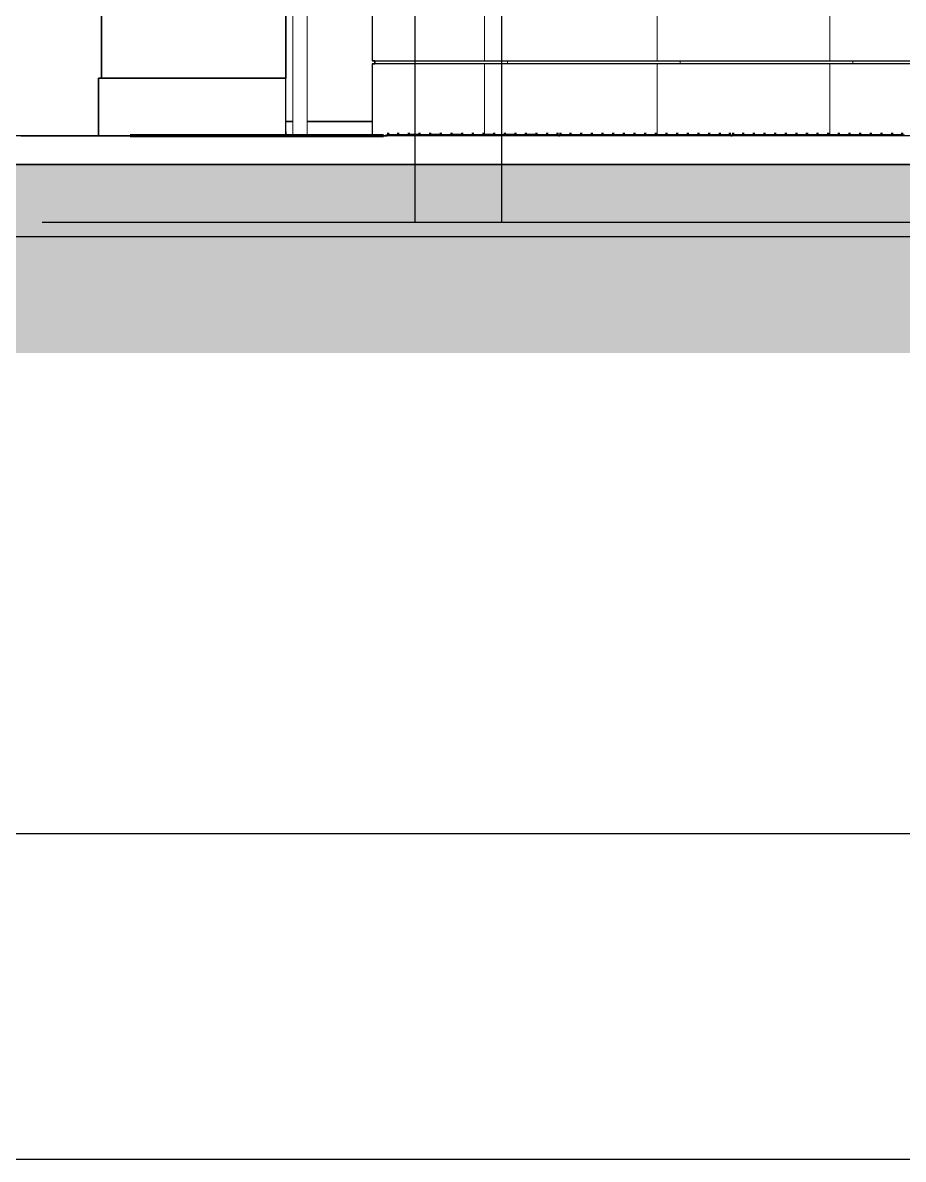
# Model space of a CAD drawing. Header units: millimetres. Extents: x -4391136 to -1798569, y -886572 to -291056.
# Drawn here: x -2256814 to -2253754, y -398298 to -394347 of the extents above; entities that cross this region are included whole.
import ezdxf

# ---------------------------------------------------------------- set-up
doc = ezdxf.new("R2010")
doc.units = ezdxf.units.MM
doc.set_wipeout_variables(frame=1)
for name, color, linetype in [('000 - CONCRETE_COL_CUT_COLOR_1', 7, 'Continuous'), ('000 - CONCRETE_COL_CUT_COLOR_5', 7, 'Continuous'), ('000 - CONCRETE_COL_HATCH_', 7, 'Continuous'), ('000 - CONCRETE_COL_WIPEOUT_', 7, 'Continuous'), ('000 - CONCRETE_WALL_MAIN_COLOR_1', 7, 'Continuous'), ('000 - D I M', 7, 'Continuous'), ('_PP-Dim', 7, 'Continuous'), ('Xref-E1-E4$0$E2_Ent2-CRD$0$A-200-M_WALL_EXT', 7, 'Continuous')]:
    doc.layers.add(name, color=color, linetype=linetype)
doc.styles.add('FAMELINE_FOR_CKST', font='arial.ttf')
doc.dimstyles.new('FAMELINE-CKST_E-E', dxfattribs={"dimtxt": 0.3, "dimasz": 0.15, "dimexe": 0.1, "dimexo": 0.1, "dimgap": 0.05, "dimtad": 1, "dimzin": 0, "dimdsep": 46, "dimtxsty": 'FAMELINE_FOR_CKST', "dimblk": 'OBLIQUE', "dimblk1": 'OBLIQUE', "dimblk2": 'OBLIQUE', "dimsah": 1, "dimcen": 0.1, "dimdle": 0.1, "dimclrd": 7, "dimclre": 7, "dimclrt": 7, "dimadec": 0, "dimazin": 0, "dimtfac": 1, "dimtix": 1, "dimtmove": 2, "dimatfit": 3, "dimfxl": 1, "dimtolj": 1, "dimtzin": 0, "dimlwd": -1, "dimlwe": -1, "dimarcsym": 0})

# ---------------------------------------------------------------- blocks, each defined once
blk = doc.blocks.new('W-1-PP17-ENT2_REV00_20260527-020919_ELEVATION_2_ST')
at = {"color": 7}
blk.add_line((-23621.7, 100790), (2176.5, 100790), dxfattribs=at)
at = {"layer": 'Xref-E1-E4$0$E2_Ent2-CRD$0$A-200-M_WALL_EXT', "color": 7, "lineweight": -3}
for p, q in [((-22325, 100790), (-22325, 102290)), ((-22025, 102290), (-22025, 100790))]:
    blk.add_line(p, q, dxfattribs=at)
blk = doc.blocks.new('A$Cbc3bdfda')
at = {"layer": '_PP-Dim', "color": 7}
blk.add_lwpolyline([(0, -400), (775, -400), (775, 0), (0, 0)], close=True, dxfattribs=at)
blk = doc.blocks.new('_Oblique')
at = {"color": 7, "linetype": 'ByBlock', "lineweight": -2}
blk.add_line((-0.5, -0.5), (0.5, 0.5), dxfattribs=at)
blk = doc.blocks.new('*D2477')
at = {"layer": '000 - D I M', "color": 7, "transparency": 16777216}
for p, q in [((-26525, 100020), (-26525, 98613.7)), ((0, 100020), (0, 98613.7)), ((50, 98663.7), (-26575, 98663.7))]:
    blk.add_line(p, q, dxfattribs=at)
at = {"layer": 'Defpoints', "color": 7, "transparency": 16777216}
for p in [(-26525, 100070), (0, 100070), (-26525, 98663.7)]:
    blk.add_point(p, dxfattribs=at)
at = {"layer": '000 - D I M', "color": 7, "transparency": 16777216, "xscale": 75, "yscale": 75, "zscale": 75, "rotation": 180}
blk.add_blockref('_Oblique', (-26525, 98663.7), dxfattribs=at)
at = {"layer": '000 - D I M', "color": 7, "transparency": 16777216, "xscale": 75, "yscale": 75, "zscale": 75}
blk.add_blockref('_Oblique', (0, 98663.7), dxfattribs=at)
at = {"layer": '000 - D I M', "color": 7, "transparency": 16777216, "insert": (-13262.5, 98765.3), "char_height": 150, "attachment_point": 5, "style": 'FAMELINE_FOR_CKST'}
blk.add_mtext('\\A1;26525', dxfattribs=at)
blk = doc.blocks.new('DPA_GM-Manhole Cover Type 2 - 900x900-15927053-ENTRANCE 2 - ENLARGE ELEVATION 2')
at = {"layer": '000 - CONCRETE_WALL_MAIN_COLOR_1', "color": 7}
for p, q in [((-519398.9, 101090), (-520013.5, 101090)), ((-520013.5, 101090), (-520011.5, 101090)), ((-520011.5, 101090), (-519398.9, 101090)), ((-520001.8, 101090), (-519987.6, 101090)), ((-520001.8, 101090), (-519987.6, 101090)), ((-519999.9, 101090), (-519985.8, 101090)), ((-519999.9, 101090), (-519985.7, 101090)), ((-519987.6, 101090), (-519973.5, 101090)), ((-519973.5, 101090), (-519987.6, 101090)), ((-519971.6, 101090), (-519985.8, 101090)), ((-519985.7, 101090), (-519971.6, 101090)), ((-519609.4, 101090), (-519623.5, 101090)), ((-519623.5, 101090), (-519609.3, 101090)), ((-519607.4, 101090), (-519621.6, 101090)), ((-519621.6, 101090), (-519607.5, 101090)), ((-519595.2, 101090), (-519609.4, 101090)), ((-519595.2, 101090), (-519609.3, 101090)), ((-519593.3, 101090), (-519607.5, 101090)), ((-519593.3, 101090), (-519607.4, 101090)), ((-519551.8, 101090), (-519537.6, 101090)), ((-519551.8, 101090), (-519537.6, 101090)), ((-519549.9, 101090), (-519535.8, 101090)), ((-519549.9, 101090), (-519535.7, 101090)), ((-519537.6, 101090), (-519523.5, 101090)), ((-519523.5, 101090), (-519537.6, 101090)), ((-519521.6, 101090), (-519535.8, 101090)), ((-519535.7, 101090), (-519521.6, 101090)), ((-519133.5, 101090), (-519348.9, 101090)), ((-519348.9, 101090), (-519131.5, 101090)), ((-519159.4, 101090), (-519173.5, 101090)), ((-519173.5, 101090), (-519159.3, 101090)), ((-519157.4, 101090), (-519171.6, 101090)), ((-519171.6, 101090), (-519157.5, 101090)), ((-519145.2, 101090), (-519159.4, 101090)), ((-519145.2, 101090), (-519159.3, 101090)), ((-519143.3, 101090), (-519157.5, 101090)), ((-519143.3, 101090), (-519157.4, 101090)), ((-519131.5, 101090), (-519133.5, 101090))]:
    blk.add_line(p, q, dxfattribs=at)
blk = doc.blocks.new('DPA_GM-Manhole Cover Type 2 - 800x800-20792446-ENTRANCE 2 - ENLARGE ELEVATION 2')
at = {"layer": '000 - CONCRETE_WALL_MAIN_COLOR_1', "color": 7}
for p, q in [((-520113.9, 101090), (-519333.9, 101090)), ((-519333.9, 101090), (-520113.9, 101090))]:
    blk.add_line(p, q, dxfattribs=at)
blk = doc.blocks.new('DPA_GM-Manhole Cover Type 2 - 800x800-V113-ENTRANCE 2 - ENLARGE ELEVATION 2')
at = {"layer": '000 - CONCRETE_WALL_MAIN_COLOR_1', "color": 7}
for p, q in [((-518476.4, 101090), (-518472.2, 101090)), ((-518472.2, 101090), (-518476.4, 101090)), ((-517877.2, 101090), (-517872.9, 101090)), ((-517872.9, 101090), (-517877.2, 101090))]:
    blk.add_line(p, q, dxfattribs=at)
blk = doc.blocks.new('DPA_GM_Tactile Tile Line Base - Decision Tactile-32548672-ENTRANCE 2 - ENLARGE ELEVATION 2')
at = {"layer": '000 - CONCRETE_WALL_MAIN_COLOR_1', "color": 7}
for p, q in [((-519423.9, 101104), (-519423.9, 101090)), ((-519423.9, 101090), (-519423.9, 101104)), ((-519423.9, 101104), (-519423.9, 101090)), ((-519423.9, 101090), (-519423.9, 101104)), ((-519423.9, 101104), (-519423.9, 101090)), ((-519423.9, 101090), (-519423.9, 101104)), ((-519423.9, 101104), (-519423.9, 101090)), ((-519423.9, 101090), (-519423.9, 101104)), ((-519423.9, 101104), (-519423.9, 101090)), ((-519423.9, 101090), (-519423.9, 101104)), ((-519423.9, 101104), (-519423.9, 101090)), ((-519423.9, 101090), (-519423.9, 101104)), ((-519423.9, 101104), (-519423.9, 101090)), ((-519423.9, 101090), (-519423.9, 101104)), ((-519423.9, 101104), (-519423.9, 101090)), ((-519423.9, 101090), (-519423.9, 101104)), ((-519423.9, 101104), (-519423.9, 101090)), ((-519423.9, 101090), (-519423.9, 101104)), ((-519423.9, 101104), (-519423.9, 101090)), ((-519423.9, 101090), (-519423.9, 101104)), ((-519423.9, 101104), (-519423.9, 101090)), ((-519423.9, 101090), (-519423.9, 101104)), ((-519423.9, 101104), (-519423.9, 101090)), ((-519423.9, 101090), (-519423.9, 101104)), ((-519423.9, 101090), (-519723.9, 101090)), ((-519723.9, 101090), (-519423.9, 101090)), ((-519423.9, 101090), (-519723.9, 101090)), ((-519723.9, 101090), (-519423.9, 101090)), ((-519423.9, 101090), (-519723.9, 101090)), ((-519723.9, 101090), (-519423.9, 101090)), ((-519423.9, 101090), (-519723.9, 101090)), ((-519723.9, 101090), (-519423.9, 101090)), ((-519423.9, 101090), (-519723.9, 101090)), ((-519723.9, 101090), (-519423.9, 101090)), ((-519423.9, 101090), (-519723.9, 101090)), ((-519723.9, 101090), (-519423.9, 101090)), ((-519423.9, 101090), (-519723.9, 101090)), ((-519723.9, 101090), (-519423.9, 101090)), ((-519423.9, 101090), (-519723.9, 101090)), ((-519723.9, 101090), (-519423.9, 101090)), ((-519423.9, 101090), (-519723.9, 101090)), ((-519723.9, 101090), (-519423.9, 101090)), ((-519423.9, 101090), (-519723.9, 101090)), ((-519723.9, 101090), (-519423.9, 101090)), ((-519423.9, 101090), (-519723.9, 101090)), ((-519723.9, 101090), (-519423.9, 101090)), ((-519423.9, 101090), (-519723.9, 101090)), ((-519723.9, 101090), (-519423.9, 101090))]:
    blk.add_line(p, q, dxfattribs=at)
blk = doc.blocks.new('PB-DRAIN-CHANNEL_TYPE B_GRATING - 175W X 100D-33414435-ENTRANCE 2 - ENLARGE ELEVATION 2')
at = {"layer": '000 - CONCRETE_WALL_MAIN_COLOR_1', "color": 7}
for p, q in [((-519293.9, 101090), (-519298.9, 101090)), ((-519128.9, 101090), (-519123.9, 101090))]:
    blk.add_line(p, q, dxfattribs=at)
at = {"layer": '000 - CONCRETE_WALL_MAIN_COLOR_1', "color": 7, "lineweight": 9}
for p, q in [((-519128.9, 101090), (-519293.9, 101090)), ((-519293.9, 101090), (-519128.9, 101090))]:
    blk.add_line(p, q, dxfattribs=at)
blk = doc.blocks.new('DPA_FHC_Double - 650x1400x350 mm_-26310406-ENTRANCE 2 - ENLARGE ELEVATION 2')
at = {"layer": '000 - CONCRETE_WALL_MAIN_COLOR_1', "color": 7}
for p, q in [((-520063.9, 102390), (-519446.6, 102390)), ((-519446.6, 102390), (-520063.9, 102390)), ((-520063.9, 102290), (-520063.9, 102390)), ((-520063.9, 102390), (-520063.9, 101290)), ((-519446.6, 102390), (-519423.9, 102390)), ((-519423.9, 102390), (-519446.6, 102390)), ((-519423.9, 102390), (-519423.9, 101290)), ((-519423.9, 101290), (-519423.9, 102390)), ((-520073.9, 102290), (-520073.9, 101840)), ((-520073.9, 101840), (-520073.9, 102290)), ((-520073.9, 102290), (-520063.9, 102290)), ((-520063.9, 102290), (-520073.9, 102290)), ((-520073.9, 102290), (-520073.9, 101840)), ((-520073.9, 101840), (-520073.9, 102290)), ((-520073.9, 102290), (-520063.9, 102290)), ((-520063.9, 102290), (-520073.9, 102290)), ((-520063.9, 101840), (-520063.9, 102290)), ((-520073.9, 101915), (-520073.9, 102215)), ((-520073.9, 102215), (-520073.9, 101915)), ((-520073.9, 101915), (-520073.9, 102215)), ((-520073.9, 102215), (-520073.9, 101915)), ((-520073.9, 101915), (-520073.9, 102215)), ((-520073.9, 102215), (-520073.9, 101915)), ((-520073.9, 101915), (-520073.9, 102215)), ((-520073.9, 102215), (-520073.9, 101915)), ((-520063.9, 101840), (-520073.9, 101840)), ((-520063.9, 101840), (-520073.9, 101840)), ((-520063.9, 101840), (-520073.9, 101840)), ((-520063.9, 101840), (-520073.9, 101840)), ((-520063.9, 101290), (-520063.9, 101840)), ((-520073.9, 101290), (-519423.9, 101290)), ((-520023.9, 101290), (-520073.9, 101290)), ((-520073.9, 101290), (-520073.9, 101090)), ((-520073.9, 101090), (-520073.9, 101290)), ((-520023.9, 101290), (-520063.9, 101290)), ((-519446.6, 101290), (-520063.9, 101290)), ((-519423.9, 101290), (-519446.6, 101290)), ((-519423.9, 101290), (-519446.6, 101290)), ((-519423.9, 101290), (-519446.6, 101290)), ((-519423.9, 101090), (-519423.9, 101290)), ((-519423.9, 101090), (-519423.9, 101290)), ((-520073.9, 101090), (-519423.9, 101090)), ((-519423.9, 101090), (-520073.9, 101090)), ((-519446.6, 101090), (-520023.9, 101090)), ((-520023.9, 101090), (-519446.6, 101090))]:
    blk.add_line(p, q, dxfattribs=at)
blk = doc.blocks.new('Railing - RL8A_Post_Start-End_-V125-ENTRANCE 2 - ENLARGE ELEVATION 2')
at = {"layer": '000 - CONCRETE_WALL_MAIN_COLOR_1', "color": 7, "lineweight": 9}
for p, q in [((-519383.9, 101910), (-519383.9, 101982)), ((-519363.9, 101988.4), (-519363.9, 101910)), ((-519383.9, 101865), (-519383.9, 101890)), ((-519363.9, 101890), (-519363.9, 101865)), ((-519398.9, 101090), (-519398.9, 101865)), ((-519373.9, 101865), (-519396, 101865)), ((-519395.6, 101865), (-519373.9, 101865)), ((-519383.6, 101865), (-519364.3, 101865)), ((-519364.3, 101865), (-519383.6, 101865)), ((-519373.9, 101865), (-519373.9, 101865)), ((-519348.9, 101865), (-519348.9, 101090))]:
    blk.add_line(p, q, dxfattribs=at)
at = {"layer": '000 - CONCRETE_WALL_MAIN_COLOR_1', "color": 7, "lineweight": 9, "flags": 128}
for points in [[(-519383.9, 101910), (-519383.9, 101909.2), (-519383.9, 101908.4), (-519383.9, 101907.6), (-519383.9, 101906.8), (-519383.9, 101906), (-519383.9, 101905.2), (-519383.9, 101904.5), (-519383.9, 101903.7), (-519383.9, 101903), (-519383.9, 101902.2), (-519383.9, 101901.5), (-519383.9, 101900.8), (-519383.9, 101900.1), (-519383.9, 101899.4), (-519383.9, 101898.7), (-519383.9, 101898.1), (-519383.9, 101897.4), (-519383.9, 101896.8), (-519383.9, 101896.2), (-519383.9, 101895.7), (-519383.9, 101895.1), (-519383.9, 101894.6), (-519383.9, 101894.1), (-519383.9, 101893.6), (-519383.9, 101893.2), (-519383.9, 101892.8), (-519383.9, 101892.4), (-519383.9, 101892), (-519383.9, 101891.7), (-519383.9, 101891.4), (-519383.9, 101891.1)], [(-519363.9, 101891), (-519363.9, 101891.3), (-519363.9, 101891.6), (-519363.9, 101891.9), (-519363.9, 101892.3), (-519363.9, 101892.6), (-519363.9, 101893.1), (-519363.9, 101893.5), (-519363.9, 101894), (-519363.9, 101894.4), (-519363.9, 101895), (-519363.9, 101895.5), (-519363.9, 101896.1), (-519363.9, 101896.7), (-519363.9, 101897.3), (-519363.9, 101897.9), (-519363.9, 101898.5), (-519363.9, 101899.2), (-519363.9, 101899.9), (-519363.9, 101900.6), (-519363.9, 101901.3), (-519363.9, 101902), (-519363.9, 101902.8), (-519363.9, 101903.5), (-519363.9, 101904.3), (-519363.9, 101905), (-519363.9, 101905.8), (-519363.9, 101906.6), (-519363.9, 101907.4), (-519363.9, 101908.2), (-519363.9, 101909), (-519363.9, 101909.8), (-519363.9, 101910)]]:
    blk.add_lwpolyline(points, dxfattribs=at)
at = {"layer": '000 - CONCRETE_WALL_MAIN_COLOR_1', "color": 7, "lineweight": 9}
blk.add_open_spline([(-519363.9, 101890), (-519363.9, 101890.9), (-519364.1, 101892.2), (-519364.7, 101893.8), (-519365.2, 101894.8), (-519365.6, 101895.6), (-519366.1, 101896.3), (-519366.7, 101896.9), (-519367.3, 101897.5), (-519368, 101898.1), (-519368.9, 101898.7), (-519370.1, 101899.3), (-519371.8, 101899.8), (-519373.9, 101900.1), (-519376.1, 101899.8), (-519377.8, 101899.3), (-519379, 101898.7), (-519379.9, 101898.1), (-519380.5, 101897.5), (-519381.2, 101896.9), (-519381.9, 101896.1), (-519382.5, 101895.2), (-519382.9, 101894.4), (-519383.3, 101893.6), (-519383.8, 101892.2), (-519383.9, 101890.9), (-519383.9, 101890)], degree=3, knots=[0, 0, 0, 0, 0.083333, 0.125, 0.166667, 0.1875, 0.208333, 0.25, 0.270833, 0.291667, 0.333333, 0.375, 0.416667, 0.5, 0.583333, 0.625, 0.666667, 0.708333, 0.729167, 0.75, 0.791667, 0.833333, 0.854167, 0.875, 0.916667, 1, 1, 1, 1], dxfattribs=at)
blk = doc.blocks.new('Railing - Railing-30559810-ENTRANCE 2 - ENLARGE ELEVATION 2')
at = {"color": 7}
blk.add_blockref('Railing - RL8A_Post_Start-End_-V125-ENTRANCE 2 - ENLARGE ELEVATION 2', (0, 0), dxfattribs=at)
blk = doc.blocks.new('DPA_Drainage Gutter_Landscape PP17_REV B - DPA_Drainage Gutter_Landscape PP17_REV B-36085857-ENTRANCE 2 - ENLARGE ELEVATION 2')
at = {"layer": '000 - CONCRETE_WALL_MAIN_COLOR_1', "color": 7, "lineweight": 70}
for p, q in [((-519064.4, 101095), (-519071.4, 101095)), ((-519071.4, 101095), (-519071.4, 101090)), ((-519064.4, 101090), (-519064.4, 101095)), ((-519029.4, 101095), (-519036.4, 101095)), ((-519036.4, 101095), (-519036.4, 101090)), ((-519029.4, 101090), (-519029.4, 101095)), ((-518992.4, 101095), (-518999.4, 101095)), ((-518999.4, 101095), (-518999.4, 101090)), ((-518992.4, 101090), (-518992.4, 101095)), ((-518955.4, 101095), (-518962.4, 101095)), ((-518962.4, 101095), (-518962.4, 101090)), ((-518955.4, 101090), (-518955.4, 101095)), ((-518918.4, 101095), (-518925.4, 101095)), ((-518925.4, 101095), (-518925.4, 101090)), ((-518918.4, 101090), (-518918.4, 101095)), ((-518881.4, 101095), (-518888.4, 101095)), ((-518888.4, 101095), (-518888.4, 101090)), ((-518881.4, 101090), (-518881.4, 101095)), ((-518844.4, 101095), (-518851.4, 101095)), ((-518851.4, 101095), (-518851.4, 101090)), ((-518844.4, 101090), (-518844.4, 101095)), ((-518807.4, 101095), (-518814.4, 101095)), ((-518814.4, 101095), (-518814.4, 101090)), ((-518807.4, 101090), (-518807.4, 101095)), ((-518770.4, 101095), (-518777.4, 101095)), ((-518777.4, 101095), (-518777.4, 101090)), ((-518770.4, 101090), (-518770.4, 101095)), ((-518733.4, 101095), (-518740.4, 101095)), ((-518740.4, 101095), (-518740.4, 101090)), ((-518733.4, 101090), (-518733.4, 101095)), ((-518696.4, 101095), (-518703.4, 101095)), ((-518703.4, 101095), (-518703.4, 101090)), ((-518696.4, 101090), (-518696.4, 101095)), ((-518659.4, 101095), (-518666.4, 101095)), ((-518666.4, 101095), (-518666.4, 101090)), ((-518659.4, 101090), (-518659.4, 101095)), ((-518622.4, 101095), (-518629.4, 101095)), ((-518629.4, 101095), (-518629.4, 101090)), ((-518622.4, 101090), (-518622.4, 101095)), ((-518585.4, 101095), (-518592.4, 101095)), ((-518592.4, 101095), (-518592.4, 101090)), ((-518585.4, 101090), (-518585.4, 101095)), ((-518548.4, 101095), (-518555.4, 101095)), ((-518555.4, 101095), (-518555.4, 101090)), ((-518548.4, 101090), (-518548.4, 101095)), ((-518511.4, 101095), (-518518.4, 101095)), ((-518518.4, 101095), (-518518.4, 101090)), ((-518511.4, 101090), (-518511.4, 101095)), ((-518476.4, 101095), (-518483.4, 101095)), ((-518483.4, 101095), (-518483.4, 101090)), ((-518476.4, 101090), (-518476.4, 101095)), ((-518465.2, 101095), (-518472.2, 101095)), ((-518472.2, 101095), (-518472.2, 101090)), ((-518465.2, 101090), (-518465.2, 101095)), ((-518430.2, 101095), (-518437.2, 101095)), ((-518437.2, 101095), (-518437.2, 101090)), ((-518430.2, 101090), (-518430.2, 101095)), ((-518393.2, 101095), (-518400.2, 101095)), ((-518400.2, 101095), (-518400.2, 101090)), ((-518393.2, 101090), (-518393.2, 101095)), ((-518356.2, 101095), (-518363.2, 101095)), ((-518363.2, 101095), (-518363.2, 101090)), ((-518356.2, 101090), (-518356.2, 101095)), ((-518319.2, 101095), (-518326.2, 101095)), ((-518326.2, 101095), (-518326.2, 101090)), ((-518319.2, 101090), (-518319.2, 101095)), ((-518282.2, 101095), (-518289.2, 101095)), ((-518289.2, 101095), (-518289.2, 101090)), ((-518282.2, 101090), (-518282.2, 101095)), ((-518245.2, 101095), (-518252.2, 101095)), ((-518252.2, 101095), (-518252.2, 101090)), ((-518245.2, 101090), (-518245.2, 101095)), ((-518208.2, 101095), (-518215.2, 101095)), ((-518215.2, 101095), (-518215.2, 101090)), ((-518208.2, 101090), (-518208.2, 101095)), ((-518171.2, 101095), (-518178.2, 101095)), ((-518178.2, 101095), (-518178.2, 101090)), ((-518171.2, 101090), (-518171.2, 101095)), ((-518134.2, 101095), (-518141.2, 101095)), ((-518141.2, 101095), (-518141.2, 101090)), ((-518134.2, 101090), (-518134.2, 101095)), ((-518097.2, 101095), (-518104.2, 101095)), ((-518104.2, 101095), (-518104.2, 101090)), ((-518097.2, 101090), (-518097.2, 101095)), ((-518060.2, 101095), (-518067.2, 101095)), ((-518067.2, 101095), (-518067.2, 101090)), ((-518060.2, 101090), (-518060.2, 101095)), ((-518023.2, 101095), (-518030.2, 101095)), ((-518030.2, 101095), (-518030.2, 101090)), ((-518023.2, 101090), (-518023.2, 101095)), ((-517986.2, 101095), (-517993.2, 101095)), ((-517993.2, 101095), (-517993.2, 101090)), ((-517986.2, 101090), (-517986.2, 101095)), ((-517949.2, 101095), (-517956.2, 101095)), ((-517956.2, 101095), (-517956.2, 101090)), ((-517949.2, 101090), (-517949.2, 101095)), ((-517912.2, 101095), (-517919.2, 101095)), ((-517919.2, 101095), (-517919.2, 101090)), ((-517912.2, 101090), (-517912.2, 101095)), ((-517877.2, 101095), (-517884.2, 101095)), ((-517884.2, 101095), (-517884.2, 101090)), ((-517877.2, 101090), (-517877.2, 101095)), ((-517865.9, 101095), (-517872.9, 101095)), ((-517872.9, 101095), (-517872.9, 101090)), ((-517865.9, 101090), (-517865.9, 101095)), ((-517830.9, 101095), (-517837.9, 101095)), ((-517837.9, 101095), (-517837.9, 101090)), ((-517830.9, 101090), (-517830.9, 101095)), ((-517793.9, 101095), (-517800.9, 101095)), ((-517800.9, 101095), (-517800.9, 101090)), ((-517793.9, 101090), (-517793.9, 101095)), ((-517756.9, 101095), (-517763.9, 101095)), ((-517763.9, 101095), (-517763.9, 101090)), ((-517756.9, 101090), (-517756.9, 101095)), ((-517719.9, 101095), (-517726.9, 101095)), ((-517726.9, 101095), (-517726.9, 101090)), ((-517719.9, 101090), (-517719.9, 101095)), ((-517682.9, 101095), (-517689.9, 101095)), ((-517689.9, 101095), (-517689.9, 101090)), ((-517682.9, 101090), (-517682.9, 101095)), ((-517645.9, 101095), (-517652.9, 101095)), ((-517652.9, 101095), (-517652.9, 101090)), ((-517645.9, 101090), (-517645.9, 101095)), ((-517608.9, 101095), (-517615.9, 101095)), ((-517615.9, 101095), (-517615.9, 101090)), ((-517608.9, 101090), (-517608.9, 101095)), ((-517571.9, 101095), (-517578.9, 101095)), ((-517578.9, 101095), (-517578.9, 101090)), ((-517571.9, 101090), (-517571.9, 101095)), ((-517534.9, 101095), (-517541.9, 101095)), ((-517541.9, 101095), (-517541.9, 101090)), ((-517534.9, 101090), (-517534.9, 101095)), ((-517497.9, 101095), (-517504.9, 101095)), ((-517504.9, 101095), (-517504.9, 101090)), ((-517497.9, 101090), (-517497.9, 101095)), ((-517460.9, 101095), (-517467.9, 101095)), ((-517467.9, 101095), (-517467.9, 101090)), ((-517460.9, 101090), (-517460.9, 101095)), ((-517423.9, 101095), (-517430.9, 101095)), ((-517430.9, 101095), (-517430.9, 101090)), ((-517423.9, 101090), (-517423.9, 101095)), ((-517386.9, 101095), (-517393.9, 101095)), ((-517393.9, 101095), (-517393.9, 101090)), ((-517386.9, 101090), (-517386.9, 101095)), ((-517349.9, 101095), (-517356.9, 101095)), ((-517356.9, 101095), (-517356.9, 101090)), ((-517349.9, 101090), (-517349.9, 101095)), ((-517312.9, 101095), (-517319.9, 101095)), ((-517319.9, 101095), (-517319.9, 101090)), ((-517312.9, 101090), (-517312.9, 101095)), ((-517277.9, 101095), (-517284.9, 101095)), ((-517284.9, 101095), (-517284.9, 101090)), ((-517277.9, 101090), (-517277.9, 101095))]:
    blk.add_line(p, q, dxfattribs=at)
at = {"layer": '000 - CONCRETE_WALL_MAIN_COLOR_1', "color": 7}
for p, q in [((-519064.4, 101095), (-519036.4, 101095)), ((-519064.4, 101095), (-519036.4, 101095)), ((-519064.4, 101090), (-519064.4, 101095)), ((-519064.4, 101090), (-519064.4, 101095)), ((-519036.4, 101095), (-519036.4, 101090)), ((-519036.4, 101095), (-519036.4, 101090)), ((-519029.4, 101095), (-518999.4, 101095)), ((-519029.4, 101095), (-518999.4, 101095)), ((-519029.4, 101090), (-519029.4, 101095)), ((-519029.4, 101095), (-519029.4, 101090)), ((-518999.4, 101095), (-518999.4, 101090)), ((-518999.4, 101095), (-518999.4, 101090)), ((-518992.4, 101095), (-518962.4, 101095)), ((-518962.4, 101095), (-518992.4, 101095)), ((-518992.4, 101095), (-518992.4, 101090)), ((-518992.4, 101090), (-518992.4, 101095)), ((-518962.4, 101095), (-518962.4, 101090)), ((-518962.4, 101095), (-518962.4, 101090)), ((-518955.4, 101095), (-518925.4, 101095)), ((-518955.4, 101095), (-518925.4, 101095)), ((-518955.4, 101090), (-518955.4, 101095)), ((-518955.4, 101095), (-518955.4, 101090)), ((-518925.4, 101095), (-518925.4, 101090)), ((-518925.4, 101095), (-518925.4, 101090)), ((-518918.4, 101095), (-518888.4, 101095)), ((-518888.4, 101095), (-518918.4, 101095)), ((-518918.4, 101095), (-518918.4, 101090)), ((-518918.4, 101090), (-518918.4, 101095)), ((-518888.4, 101095), (-518888.4, 101090)), ((-518888.4, 101095), (-518888.4, 101090)), ((-518881.4, 101095), (-518851.4, 101095)), ((-518881.4, 101095), (-518851.4, 101095)), ((-518881.4, 101090), (-518881.4, 101095)), ((-518881.4, 101095), (-518881.4, 101090)), ((-518851.4, 101095), (-518851.4, 101090)), ((-518851.4, 101095), (-518851.4, 101090)), ((-518844.4, 101095), (-518814.4, 101095)), ((-518814.4, 101095), (-518844.4, 101095)), ((-518844.4, 101095), (-518844.4, 101090)), ((-518844.4, 101090), (-518844.4, 101095)), ((-518814.4, 101095), (-518814.4, 101090)), ((-518814.4, 101095), (-518814.4, 101090)), ((-518807.4, 101090), (-518807.4, 101095)), ((-518807.4, 101095), (-518777.4, 101095)), ((-518807.4, 101095), (-518777.4, 101095)), ((-518807.4, 101095), (-518807.4, 101090)), ((-518777.4, 101095), (-518777.4, 101090)), ((-518777.4, 101095), (-518777.4, 101090)), ((-518770.4, 101095), (-518740.4, 101095)), ((-518770.4, 101095), (-518740.4, 101095)), ((-518770.4, 101090), (-518770.4, 101095)), ((-518770.4, 101095), (-518770.4, 101090)), ((-518740.4, 101090), (-518740.4, 101095)), ((-518740.4, 101095), (-518740.4, 101090)), ((-518733.4, 101095), (-518703.4, 101095)), ((-518703.4, 101095), (-518733.4, 101095)), ((-518733.4, 101095), (-518733.4, 101090)), ((-518733.4, 101095), (-518733.4, 101090)), ((-518703.4, 101090), (-518703.4, 101095)), ((-518703.4, 101090), (-518703.4, 101095)), ((-518696.4, 101095), (-518666.4, 101095)), ((-518696.4, 101095), (-518666.4, 101095)), ((-518696.4, 101090), (-518696.4, 101095)), ((-518696.4, 101095), (-518696.4, 101090)), ((-518666.4, 101090), (-518666.4, 101095)), ((-518666.4, 101095), (-518666.4, 101090)), ((-518659.4, 101095), (-518629.4, 101095)), ((-518629.4, 101095), (-518659.4, 101095)), ((-518659.4, 101095), (-518659.4, 101090)), ((-518659.4, 101095), (-518659.4, 101090)), ((-518629.4, 101090), (-518629.4, 101095)), ((-518629.4, 101090), (-518629.4, 101095)), ((-518622.4, 101095), (-518592.4, 101095)), ((-518622.4, 101095), (-518592.4, 101095)), ((-518622.4, 101090), (-518622.4, 101095)), ((-518622.4, 101095), (-518622.4, 101090)), ((-518592.4, 101090), (-518592.4, 101095)), ((-518592.4, 101095), (-518592.4, 101090)), ((-518585.4, 101095), (-518555.4, 101095)), ((-518555.4, 101095), (-518585.4, 101095)), ((-518585.4, 101095), (-518585.4, 101090)), ((-518585.4, 101095), (-518585.4, 101090)), ((-518555.4, 101090), (-518555.4, 101095)), ((-518555.4, 101090), (-518555.4, 101095)), ((-518548.4, 101095), (-518518.4, 101095)), ((-518548.4, 101095), (-518518.4, 101095)), ((-518548.4, 101090), (-518548.4, 101095)), ((-518548.4, 101095), (-518548.4, 101090)), ((-518518.4, 101090), (-518518.4, 101095)), ((-518518.4, 101095), (-518518.4, 101090)), ((-518511.4, 101095), (-518483.4, 101095)), ((-518511.4, 101095), (-518483.4, 101095)), ((-518511.4, 101095), (-518511.4, 101090)), ((-518511.4, 101095), (-518511.4, 101090)), ((-518483.4, 101090), (-518483.4, 101095)), ((-518483.4, 101095), (-518483.4, 101090)), ((-518465.2, 101090), (-518465.2, 101095)), ((-518465.2, 101090), (-518465.2, 101095)), ((-518465.2, 101095), (-518437.2, 101095)), ((-518465.2, 101095), (-518437.2, 101095)), ((-518437.2, 101095), (-518437.2, 101090)), ((-518437.2, 101095), (-518437.2, 101090)), ((-518430.2, 101095), (-518430.2, 101090)), ((-518430.2, 101090), (-518430.2, 101095)), ((-518430.2, 101095), (-518400.2, 101095)), ((-518430.2, 101095), (-518400.2, 101095)), ((-518400.2, 101095), (-518400.2, 101090)), ((-518400.2, 101095), (-518400.2, 101090)), ((-518393.2, 101090), (-518393.2, 101095)), ((-518393.2, 101095), (-518393.2, 101090)), ((-518393.2, 101095), (-518363.2, 101095)), ((-518393.2, 101095), (-518363.2, 101095)), ((-518363.2, 101095), (-518363.2, 101090)), ((-518363.2, 101095), (-518363.2, 101090)), ((-518356.2, 101095), (-518356.2, 101090)), ((-518356.2, 101090), (-518356.2, 101095)), ((-518356.2, 101095), (-518326.2, 101095)), ((-518356.2, 101095), (-518326.2, 101095)), ((-518326.2, 101095), (-518326.2, 101090)), ((-518326.2, 101095), (-518326.2, 101090)), ((-518319.2, 101090), (-518319.2, 101095)), ((-518319.2, 101095), (-518319.2, 101090)), ((-518319.2, 101095), (-518289.2, 101095)), ((-518319.2, 101095), (-518289.2, 101095)), ((-518289.2, 101095), (-518289.2, 101090)), ((-518289.2, 101095), (-518289.2, 101090)), ((-518282.2, 101095), (-518282.2, 101090)), ((-518282.2, 101090), (-518282.2, 101095)), ((-518282.2, 101095), (-518252.2, 101095)), ((-518282.2, 101095), (-518252.2, 101095)), ((-518252.2, 101095), (-518252.2, 101090)), ((-518252.2, 101095), (-518252.2, 101090)), ((-518245.2, 101090), (-518245.2, 101095)), ((-518245.2, 101095), (-518245.2, 101090)), ((-518245.2, 101095), (-518215.2, 101095)), ((-518245.2, 101095), (-518215.2, 101095)), ((-518215.2, 101095), (-518215.2, 101090)), ((-518215.2, 101095), (-518215.2, 101090)), ((-518208.2, 101095), (-518208.2, 101090)), ((-518208.2, 101090), (-518208.2, 101095)), ((-518208.2, 101095), (-518178.2, 101095)), ((-518208.2, 101095), (-518178.2, 101095)), ((-518178.2, 101095), (-518178.2, 101090)), ((-518178.2, 101095), (-518178.2, 101090)), ((-518171.2, 101095), (-518171.2, 101090)), ((-518171.2, 101095), (-518171.2, 101090)), ((-518171.2, 101095), (-518141.2, 101095)), ((-518171.2, 101095), (-518141.2, 101095)), ((-518141.2, 101095), (-518141.2, 101090)), ((-518141.2, 101090), (-518141.2, 101095)), ((-518134.2, 101095), (-518134.2, 101090)), ((-518134.2, 101095), (-518134.2, 101090)), ((-518134.2, 101095), (-518104.2, 101095)), ((-518134.2, 101095), (-518104.2, 101095)), ((-518104.2, 101090), (-518104.2, 101095)), ((-518104.2, 101095), (-518104.2, 101090)), ((-518097.2, 101095), (-518097.2, 101090)), ((-518097.2, 101095), (-518097.2, 101090)), ((-518097.2, 101095), (-518067.2, 101095)), ((-518097.2, 101095), (-518067.2, 101095)), ((-518067.2, 101095), (-518067.2, 101090)), ((-518067.2, 101090), (-518067.2, 101095)), ((-518060.2, 101095), (-518060.2, 101090)), ((-518060.2, 101095), (-518060.2, 101090)), ((-518060.2, 101095), (-518030.2, 101095)), ((-518060.2, 101095), (-518030.2, 101095)), ((-518030.2, 101090), (-518030.2, 101095)), ((-518030.2, 101095), (-518030.2, 101090)), ((-518023.2, 101095), (-518023.2, 101090)), ((-518023.2, 101095), (-518023.2, 101090)), ((-518023.2, 101095), (-517993.2, 101095)), ((-518023.2, 101095), (-517993.2, 101095)), ((-517993.2, 101095), (-517993.2, 101090)), ((-517993.2, 101090), (-517993.2, 101095)), ((-517986.2, 101095), (-517986.2, 101090)), ((-517986.2, 101095), (-517986.2, 101090)), ((-517986.2, 101095), (-517956.2, 101095)), ((-517986.2, 101095), (-517956.2, 101095)), ((-517956.2, 101090), (-517956.2, 101095)), ((-517956.2, 101095), (-517956.2, 101090)), ((-517949.2, 101095), (-517949.2, 101090)), ((-517949.2, 101095), (-517949.2, 101090)), ((-517949.2, 101095), (-517919.2, 101095)), ((-517949.2, 101095), (-517919.2, 101095)), ((-517919.2, 101095), (-517919.2, 101090)), ((-517919.2, 101090), (-517919.2, 101095)), ((-517912.2, 101095), (-517912.2, 101090)), ((-517912.2, 101095), (-517912.2, 101090)), ((-517912.2, 101095), (-517884.2, 101095)), ((-517912.2, 101095), (-517884.2, 101095)), ((-517884.2, 101095), (-517884.2, 101090)), ((-517884.2, 101090), (-517884.2, 101095)), ((-517865.9, 101090), (-517865.9, 101095)), ((-517865.9, 101090), (-517865.9, 101095)), ((-517865.9, 101095), (-517837.9, 101095)), ((-517865.9, 101095), (-517837.9, 101095)), ((-517837.9, 101095), (-517837.9, 101090)), ((-517837.9, 101095), (-517837.9, 101090)), ((-517830.9, 101095), (-517830.9, 101090)), ((-517830.9, 101090), (-517830.9, 101095)), ((-517830.9, 101095), (-517800.9, 101095)), ((-517830.9, 101095), (-517800.9, 101095)), ((-517800.9, 101095), (-517800.9, 101090)), ((-517800.9, 101095), (-517800.9, 101090)), ((-517793.9, 101090), (-517793.9, 101095)), ((-517793.9, 101095), (-517793.9, 101090)), ((-517793.9, 101095), (-517763.9, 101095)), ((-517793.9, 101095), (-517763.9, 101095)), ((-517763.9, 101095), (-517763.9, 101090)), ((-517763.9, 101095), (-517763.9, 101090)), ((-517756.9, 101095), (-517756.9, 101090)), ((-517756.9, 101090), (-517756.9, 101095)), ((-517756.9, 101095), (-517726.9, 101095)), ((-517756.9, 101095), (-517726.9, 101095)), ((-517726.9, 101095), (-517726.9, 101090)), ((-517726.9, 101095), (-517726.9, 101090)), ((-517719.9, 101090), (-517719.9, 101095)), ((-517719.9, 101095), (-517719.9, 101090)), ((-517719.9, 101095), (-517689.9, 101095)), ((-517719.9, 101095), (-517689.9, 101095)), ((-517689.9, 101095), (-517689.9, 101090)), ((-517689.9, 101095), (-517689.9, 101090)), ((-517682.9, 101095), (-517682.9, 101090)), ((-517682.9, 101090), (-517682.9, 101095)), ((-517682.9, 101095), (-517652.9, 101095)), ((-517682.9, 101095), (-517652.9, 101095)), ((-517652.9, 101095), (-517652.9, 101090)), ((-517652.9, 101095), (-517652.9, 101090)), ((-517645.9, 101090), (-517645.9, 101095)), ((-517645.9, 101095), (-517645.9, 101090)), ((-517645.9, 101095), (-517615.9, 101095)), ((-517645.9, 101095), (-517615.9, 101095)), ((-517615.9, 101095), (-517615.9, 101090)), ((-517615.9, 101095), (-517615.9, 101090)), ((-517608.9, 101095), (-517608.9, 101090)), ((-517608.9, 101090), (-517608.9, 101095)), ((-517608.9, 101095), (-517578.9, 101095)), ((-517608.9, 101095), (-517578.9, 101095)), ((-517578.9, 101095), (-517578.9, 101090)), ((-517578.9, 101095), (-517578.9, 101090)), ((-517571.9, 101095), (-517571.9, 101090)), ((-517571.9, 101095), (-517571.9, 101090)), ((-517571.9, 101095), (-517541.9, 101095)), ((-517571.9, 101095), (-517541.9, 101095)), ((-517541.9, 101095), (-517541.9, 101090)), ((-517541.9, 101090), (-517541.9, 101095)), ((-517534.9, 101095), (-517534.9, 101090)), ((-517534.9, 101095), (-517534.9, 101090)), ((-517534.9, 101095), (-517504.9, 101095)), ((-517534.9, 101095), (-517504.9, 101095)), ((-517504.9, 101090), (-517504.9, 101095)), ((-517504.9, 101095), (-517504.9, 101090)), ((-517497.9, 101095), (-517497.9, 101090)), ((-517497.9, 101095), (-517497.9, 101090)), ((-517497.9, 101095), (-517467.9, 101095)), ((-517497.9, 101095), (-517467.9, 101095)), ((-517467.9, 101095), (-517467.9, 101090)), ((-517467.9, 101090), (-517467.9, 101095)), ((-517460.9, 101095), (-517460.9, 101090)), ((-517460.9, 101095), (-517460.9, 101090)), ((-517460.9, 101095), (-517430.9, 101095)), ((-517460.9, 101095), (-517430.9, 101095)), ((-517430.9, 101090), (-517430.9, 101095)), ((-517430.9, 101095), (-517430.9, 101090)), ((-517423.9, 101095), (-517423.9, 101090)), ((-517423.9, 101095), (-517423.9, 101090)), ((-517423.9, 101095), (-517393.9, 101095)), ((-517423.9, 101095), (-517393.9, 101095)), ((-517393.9, 101095), (-517393.9, 101090)), ((-517393.9, 101090), (-517393.9, 101095)), ((-517386.9, 101095), (-517386.9, 101090)), ((-517386.9, 101095), (-517386.9, 101090)), ((-517386.9, 101095), (-517356.9, 101095)), ((-517386.9, 101095), (-517356.9, 101095)), ((-517356.9, 101090), (-517356.9, 101095)), ((-517356.9, 101095), (-517356.9, 101090)), ((-517349.9, 101095), (-517349.9, 101090)), ((-517349.9, 101095), (-517349.9, 101090)), ((-517349.9, 101095), (-517319.9, 101095)), ((-517349.9, 101095), (-517319.9, 101095)), ((-517319.9, 101095), (-517319.9, 101090)), ((-517319.9, 101090), (-517319.9, 101095)), ((-517312.9, 101095), (-517312.9, 101090)), ((-517312.9, 101095), (-517312.9, 101090)), ((-517312.9, 101095), (-517284.9, 101095)), ((-517312.9, 101095), (-517284.9, 101095)), ((-517284.9, 101095), (-517284.9, 101090)), ((-517284.9, 101090), (-517284.9, 101095)), ((-519036.4, 101090), (-519064.4, 101090)), ((-518999.4, 101090), (-519029.4, 101090)), ((-518962.4, 101090), (-518992.4, 101090)), ((-518925.4, 101090), (-518955.4, 101090)), ((-518888.4, 101090), (-518918.4, 101090)), ((-518851.4, 101090), (-518881.4, 101090)), ((-518814.4, 101090), (-518844.4, 101090)), ((-518777.4, 101090), (-518807.4, 101090)), ((-518740.4, 101090), (-518770.4, 101090)), ((-518703.4, 101090), (-518733.4, 101090)), ((-518666.4, 101090), (-518696.4, 101090)), ((-518629.4, 101090), (-518659.4, 101090)), ((-518592.4, 101090), (-518622.4, 101090)), ((-518555.4, 101090), (-518585.4, 101090)), ((-518518.4, 101090), (-518548.4, 101090)), ((-518483.4, 101090), (-518511.4, 101090)), ((-518437.2, 101090), (-518465.2, 101090)), ((-518400.2, 101090), (-518430.2, 101090)), ((-518363.2, 101090), (-518393.2, 101090)), ((-518326.2, 101090), (-518356.2, 101090)), ((-518289.2, 101090), (-518319.2, 101090)), ((-518252.2, 101090), (-518282.2, 101090)), ((-518215.2, 101090), (-518245.2, 101090)), ((-518178.2, 101090), (-518208.2, 101090)), ((-518141.2, 101090), (-518171.2, 101090)), ((-518104.2, 101090), (-518134.2, 101090)), ((-518067.2, 101090), (-518097.2, 101090)), ((-518030.2, 101090), (-518060.2, 101090)), ((-517993.2, 101090), (-518023.2, 101090)), ((-517956.2, 101090), (-517986.2, 101090)), ((-517919.2, 101090), (-517949.2, 101090)), ((-517884.2, 101090), (-517912.2, 101090)), ((-517837.9, 101090), (-517865.9, 101090)), ((-517800.9, 101090), (-517830.9, 101090)), ((-517763.9, 101090), (-517793.9, 101090)), ((-517726.9, 101090), (-517756.9, 101090)), ((-517689.9, 101090), (-517719.9, 101090)), ((-517652.9, 101090), (-517682.9, 101090)), ((-517615.9, 101090), (-517645.9, 101090)), ((-517578.9, 101090), (-517608.9, 101090)), ((-517541.9, 101090), (-517571.9, 101090)), ((-517504.9, 101090), (-517534.9, 101090)), ((-517467.9, 101090), (-517497.9, 101090)), ((-517430.9, 101090), (-517460.9, 101090)), ((-517393.9, 101090), (-517423.9, 101090)), ((-517356.9, 101090), (-517386.9, 101090)), ((-517319.9, 101090), (-517349.9, 101090)), ((-517284.9, 101090), (-517312.9, 101090))]:
    blk.add_line(p, q, dxfattribs=at)
blk = doc.blocks.new('DPA_GM-Manhole Cover Type 2 - 900x900-V128-ENTRANCE 2 - ENLARGE ELEVATION 2')
at = {"layer": '000 - CONCRETE_WALL_MAIN_COLOR_1', "color": 7, "lineweight": 70}
blk.add_line((-519083.9, 101090), (-519963.9, 101090), dxfattribs=at)
blk = doc.blocks.new('*U1434')
at = {"layer": '000 - CONCRETE_COL_HATCH_'}
h = blk.add_hatch(dxfattribs=at)
h.set_pattern_fill('AR-CONC', scale=0.04)
h.set_pattern_definition([(50, (-342476.865, -850394.2085), (7.28738676, -0.63756342), [0.762, -8.382]), (355, (-342476.865, -850394.2085), (-1.40973686, 7.64227381), [0.6096, -6.705623367]), (100.4514447, (-342476.258, -850394.2616), (5.877649884, 7.004710076), [0.64760035, -7.123609784]), (46.1842, (-342476.865, -850392.1765), (10.84316164, -1.68169312), [1.143, -12.573]), (96.6355576, (-342475.962, -850392.317), (9.49616536, 9.89704498), [0.97140093, -10.68542433]), (351.1841512, (-342476.865, -850392.176), (9.49616536, 9.89704498), [0.91439868, -10.05838928]), (21, (-342475.849, -850392.6845), (6.06457565, -4.090607927), [0.762, -8.382]), (326, (-342475.849, -850392.6845), (2.472081134, 7.367518645), [0.6096, -6.7056]), (71.451445, (-342475.344, -850393.025), (8.53665677, 3.276910755), [0.64760035, -7.123597504]), (37.5, (-342476.8652, -850394.2085), (0.12354413, 3.382201555), [0, -6.62432, 0, -6.8072, 0, -6.731]), (7.5, (-342476.8652, -850394.2085), (2.6727865, 4.007222993), [0, -3.88112, 0, -6.47192, 0, -2.5654]), (327.5, (-342479.131, -850394.2085), (5.423623807, -0.22914976), [0, -2.54, 0, -7.9248, 0, -10.5156]), (317.5, (-342480.147, -850394.2085), (5.925167255, 1.017059641), [0, -3.302, 0, -5.26288, 0, -7.4676])])
h.paths.add_polyline_path([(0, 0), (0, 100), (-50, 100), (-50, 800), (-350, 800), (-350, 100), (-2946.4, 100), (-16181.8, -50), (-28357, -50), (-28357, 50), (-28357, -50), (-28357, 50), (-28504.4, 50), (-28532.4, 22), (-28543.7, -50), (-30682, -50), (-30682, 0), (-31116.3, 0), (-31116.3, -300), (-16180.4, -300), (-2945, -150), (-350, -150), (-350, -704.7), (-50, -704.7), (-50, -150), (868.8, -150), (868.8, 0)])
at = {"layer": '000 - CONCRETE_COL_CUT_COLOR_1', "color": 7, "lineweight": -2}
blk.add_lwpolyline([(-2946.4, 100), (-16181.8, -50), (-28357, -50), (-28357, 50), (-28357, -50), (-28357, 50), (-28504.4, 50), (-28532.4, 22), (-28543.7, -50), (-30682, -50), (-30682, 0), (-31116.3, 0), (-31116.3, -300), (-16180.4, -300), (-2945, -150)], dxfattribs=at)
blk = doc.blocks.new('*U1935')
at = {"layer": '000 - CONCRETE_COL_HATCH_'}
h = blk.add_hatch(dxfattribs=at)
h.set_pattern_fill('EARTH', scale=0.5, angle=45)
h.set_pattern_definition([(45, (-79957.9892, -874413.207), (0, 4.49012806), [3.175, -3.175]), (45, (-79958.831, -874412.365), (0, 4.49012806), [3.175, -3.175]), (45, (-79959.673, -874411.5232), (0, 4.49012806), [3.175, -3.175]), (135, (-79959.673, -874410.962), (-4.49012806, 0), [3.175, -3.175]), (135, (-79958.831, -874410.12), (-4.49012806, 0), [3.175, -3.175]), (135, (-79957.9892, -874409.278), (-4.49012806, 0), [3.175, -3.175])])
h.paths.add_polyline_path([(0, 0), (-2595, 0), (-15830.4, -150), (-30766.3, -150), (-30766.3, -554.7), (0, -554.7)])
blk = doc.blocks.new('A$C3de08056')
at = {"layer": '000 - CONCRETE_WALL_MAIN_COLOR_1', "lineweight": 9}
h = blk.add_hatch(dxfattribs=at)
h.set_pattern_fill('FP_1', style=0, pattern_type=2)
h.set_pattern_definition([(90, (-5209.9, -4840), (-600, 4e-14), [])])
h.paths.add_polyline_path([(-28609.9, -5100), (-28597.4, -5100), (-28597.4, -5095), (-28002.4, -5095), (-28002.4, -5100), (-27998.1, -5100), (-27998.1, -5095), (-27403.1, -5095), (-27403.1, -5100), (-27398.8, -5100), (-27398.8, -5095), (-26803.8, -5095), (-26803.8, -5100), (-26799.6, -5100), (-26799.6, -5095), (-26204.6, -5095), (-26204.6, -5100), (-26200.3, -5100), (-26200.3, -5095), (-25605.3, -5095), (-25605.3, -5100), (-25601, -5100), (-25601, -5095), (-25006, -5095), (-25006, -5100), (-25001.7, -5100), (-25001.7, -5095), (-24406.7, -5095), (-24406.7, -5100), (-24402.4, -5100), (-24402.4, -5095), (-23807.4, -5095), (-23807.4, -5100), (-23803.1, -5100), (-23803.1, -5095), (-23208.1, -5095), (-23208.1, -5100), (-23203.8, -5100), (-23203.8, -5095), (-22608.8, -5095), (-22608.8, -5100), (-22604.6, -5100), (-22604.6, -5095), (-22009.6, -5095), (-22009.6, -5100), (-22005.3, -5100), (-22005.3, -5095), (-21410.3, -5095), (-21410.3, -5100), (-21406, -5100), (-21406, -5095), (-20811, -5095), (-20811, -5100), (-20806.7, -5100), (-20806.7, -5095), (-20211.7, -5095), (-20211.7, -5100), (-20207.4, -5100), (-20207.4, -5095), (-19612.4, -5095), (-19612.4, -5099.9), (-19607.4, -5099.9), (-19607.4, -5095), (-19128.4, -5094.5), (-6372.4, -4950), (-6372.4, -4945), (-5177.6, -4945), (-5177.6, -4950), (-5172.8, -4950), (-5172.8, -4945), (-5054.9, -4945), (-5054.9, -4850), (-28649.9, -4850), (-28649.9, -5100)])
h.paths.add_polyline_path([(-26298.1, -4840), (-5054.9, -4840), (-5054.9, -4200), (-5545.8, -4200), (-5545.8, -4510), (-5755.8, -4510), (-5755.8, -4200), (-26290.8, -4200), (-26290.8, -4510), (-26500.8, -4510), (-26500.8, -4200), (-28649.9, -4200), (-28649.9, -4840), (-26548, -4840)])
h.paths.add_polyline_path([(-28290.5, -4527.5), (-28306.9, -4521.9), (-28316.6, -4508.5), (-28316.3, -4491), (-28306.6, -4477.7), (-28290.5, -4472.5), (-28274.1, -4478.1), (-28264.3, -4492.3), (-28264.7, -4509), (-28274.4, -4522.3), (-28288.1, -4526.7)])
h.paths.add_polyline_path([(-28288.5, -4516.7), (-28278.1, -4512.4), (-28274.3, -4502), (-28279.7, -4502), (-28282.5, -4508.1), (-28288.5, -4510.7), (-28288.5, -4515.9)])
h.paths.add_polyline_path([(-28292.5, -4516.7), (-28292.5, -4510.7), (-28298.5, -4508.1), (-28302, -4502), (-28307.1, -4502.2), (-28302.3, -4512.6), (-28294.4, -4515.9)])
h.paths.add_polyline_path([(-28302, -4498), (-28301.2, -4498), (-28298.5, -4491.9), (-28292.5, -4489.3), (-28292.5, -4483.3), (-28302.8, -4487.6), (-28306.7, -4498), (-28305.4, -4498)])
h.paths.add_polyline_path([(-28273.8, -4498), (-28278.6, -4487.4), (-28288.5, -4483.3), (-28288.5, -4489.3), (-28282.2, -4492.3), (-28279, -4498), (-28274.3, -4498)])
h.paths.add_polyline_path([(-28290.5, -4343.9), (-28295.6, -4343.1), (-28296.1, -4338.3), (-28296.4, -4333.4), (-28296, -4326.9), (-28295.6, -4326.4), (-28301.1, -4325.8), (-28305.5, -4323), (-28305.5, -4314.2), (-28300.1, -4311.3), (-28297.3, -4310.8), (-28297.5, -4308.6), (-28301.5, -4306.4), (-28301.5, -4303.8), (-28303.9, -4303.8), (-28304.1, -4304.9), (-28307.8, -4315.2), (-28309.9, -4315.2), (-28310.2, -4303.8), (-28311.8, -4303.8), (-28310, -4299.5), (-28311.7, -4296.1), (-28309.9, -4296.1), (-28310, -4282), (-28311.2, -4279.8), (-28311.2, -4275.6), (-28309.9, -4273.3), (-28307.5, -4272.1), (-28302.8, -4271.9), (-28300, -4271.9), (-28295.6, -4265), (-28293.9, -4265), (-28293.9, -4263), (-28287, -4263), (-28287, -4265), (-28285.3, -4265), (-28281, -4271.9), (-28279.5, -4271.9), (-28279.9, -4283.5), (-28282.4, -4283.5), (-28282.1, -4292.2), (-28279.5, -4293.6), (-28279.5, -4306.4), (-28283.6, -4308.7), (-28283.4, -4311), (-28278.8, -4312.1), (-28275.5, -4314.2), (-28275.5, -4323), (-28279.9, -4325.8), (-28285.4, -4326.8), (-28284.5, -4327), (-28285.1, -4330.9), (-28285.3, -4331.7), (-28284.5, -4332.1), (-28285.1, -4335.7), (-28285.3, -4336.5), (-28284.5, -4336.9), (-28285, -4340), (-28285.4, -4343.1)])
h.paths.add_polyline_path([(-28314.8, -4300.8), (-28314.8, -4299.2), (-28313.9, -4300)])
h.paths.add_polyline_path([(-28311.9, -4298), (-28312.5, -4296.2), (-28311.7, -4296.1)])
h.paths.add_polyline_path([(-28302.5, -4296.1), (-28301.5, -4296.1), (-28301.5, -4293.6), (-28298.5, -4291.3), (-28298.9, -4283.5), (-28302.8, -4283.5), (-28302.8, -4296.1)])
h.paths.add_polyline_path([(-28306.4, -4279.2), (-28305.1, -4278.5), (-28305.1, -4277), (-28306.4, -4276.2), (-28307.7, -4277), (-28307.7, -4278.5), (-28306.8, -4279.2)])
h = blk.add_hatch(dxfattribs=at)
h.set_pattern_fill('FP_2', style=0, pattern_type=2)
h.set_pattern_definition([(90, (-5129.9, -5250), (-600, 4e-14), [])])
h.paths.add_polyline_path([(-5064.9, -4850), (-5064.9, -4840), (-28639.9, -4840), (-28639.9, -4850), (-5183, -4850)])
at = {"layer": '000 - CONCRETE_WALL_MAIN_COLOR_1', "color": 7}
for p, q in [((-28649.9, -4200), (-28649.9, -4840)), ((-28649.9, -4200), (-28649.9, -4840)), ((-28649.9, -4372), (-28649.9, -4840)), ((-28649.9, -4372), (-28649.9, -4840)), ((-28649.9, -4840), (-5054.9, -4840)), ((-28649.9, -4840), (-28639.9, -4840)), ((-28649.9, -4840), (-28639.9, -4840)), ((-28639.9, -4840), (-28649.9, -4840)), ((-5054.9, -4850), (-28649.9, -4850)), ((-28649.9, -4850), (-28649.9, -5100)), ((-28649.9, -4850), (-28649.9, -5100)), ((-28639.9, -4850), (-28649.9, -4850)), ((-28639.9, -4850), (-28649.9, -4850)), ((-28649.9, -4850), (-28649.9, -5100)), ((-28649.9, -4850), (-28649.9, -5100)), ((-28649.9, -4850), (-28639.9, -4850)), ((-28639.9, -4840), (-5064.9, -4840)), ((-28639.9, -4840), (-28639.9, -4850)), ((-28639.9, -4840), (-28639.9, -4850)), ((-28639.9, -4840), (-28639.9, -4850)), ((-28639.9, -4850), (-28639.9, -4840)), ((-5064.9, -4850), (-28639.9, -4850)), ((-28649.9, -4950), (-28649.9, -4975)), ((-28649.9, -4976), (-28649.9, -5000)), ((-28924.9, -5050), (-28949.9, -5050)), ((-28949.9, -5050), (-28924.9, -5050)), ((-28649.9, -5050), (-28874.9, -5050)), ((-28874.9, -5050), (-28649.9, -5050)), ((-29670.6, -5100), (-31784.9, -5100)), ((-19617.5, -5100), (-29884.9, -5100)), ((-29870.6, -5100), (-29863.6, -5100)), ((-19617.5, -5100), (-29670.6, -5100)), ((-28824.9, -5100), (-28649.9, -5100)), ((-28599.9, -5100), (-28597.4, -5100)), ((-28002.4, -5100), (-27998.1, -5100)), ((-27403.1, -5100), (-27398.8, -5100)), ((-31784.9, -5200), (-19617, -5200)), ((-19617, -5200), (-31784.9, -5200)), ((-19617, -5200), (-31784.9, -5200)), ((-19609.8, -5200), (-31784.9, -5200)), ((-29884.9, -5200), (-19617, -5200)), ((-28599.9, -5200), (-29863.6, -5200)), ((-34544.3, -5450), (-19608.4, -5450)), ((-34544.3, -5450), (-19608.4, -5450))]:
    blk.add_line(p, q, dxfattribs=at)
at = {"layer": '000 - CONCRETE_WALL_MAIN_COLOR_1', "color": 7, "lineweight": 35}
blk.add_line((-28599.9, -5100), (-29863.6, -5100), dxfattribs=at)
at = {"layer": '000 - CONCRETE_WALL_MAIN_COLOR_1', "color": 7}
for name in ['DPA_FHC_Double - 650x1400x350 mm_-26310406-ENTRANCE 2 - ENLARGE ELEVATION 2', 'Railing - Railing-30559810-ENTRANCE 2 - ENLARGE ELEVATION 2', 'DPA_GM_Tactile Tile Line Base - Decision Tactile-32548672-ENTRANCE 2 - ENLARGE ELEVATION 2', 'DPA_Drainage Gutter_Landscape PP17_REV B - DPA_Drainage Gutter_Landscape PP17_REV B-36085857-ENTRANCE 2 - ENLARGE ELEVATION 2', 'DPA_GM-Manhole Cover Type 2 - 800x800-20792446-ENTRANCE 2 - ENLARGE ELEVATION 2', 'DPA_GM-Manhole Cover Type 2 - 900x900-15927053-ENTRANCE 2 - ENLARGE ELEVATION 2', 'DPA_GM-Manhole Cover Type 2 - 900x900-V128-ENTRANCE 2 - ENLARGE ELEVATION 2', 'PB-DRAIN-CHANNEL_TYPE B_GRATING - 175W X 100D-33414435-ENTRANCE 2 - ENLARGE ELEVATION 2', 'DPA_GM-Manhole Cover Type 2 - 800x800-V113-ENTRANCE 2 - ENLARGE ELEVATION 2']:
    blk.add_blockref(name, (490474, -106190), dxfattribs=at)
at = {"layer": '000 - CONCRETE_COL_CUT_COLOR_5', "color": 7}
blk.add_blockref('*U1434', (-3428, -5150), dxfattribs=at)
at = {"color": 7}
blk.add_blockref('*U1935', (-3778, -5300), dxfattribs=at)
blk = doc.blocks.new('W-1-PP17-ENT2_REV00_20260527-020919_ELEVATION_2_EX')
at = {"color": 7}
blk.add_blockref('A$C3de08056', (6174.9, 106190), dxfattribs=at)
blk = doc.blocks.new('W-1-PP17-ENT2_REV00_20260527-020919_ELEVATION_2_DIMS')
at = {"layer": '000 - D I M', "color": 7}
dim = blk.add_linear_dim(base=(-26525, 98663.7), p1=(0, 100070), p2=(-26525, 100070), dimstyle='FAMELINE-CKST_E-E', override={"dimscale": 500, "dimdec": 0, "dimlfac": 1, "dimclrd": 7, "dimclre": 7, "dimclrt": 7}, dxfattribs=at)
dim.commit()
dim.dimension.update_dxf_attribs({"geometry": '*D2477', "text_midpoint": (-13262.5, 98765.3)})

msp = doc.modelspace()

# ---------------------------------------------------------------- block references
at = {"color": 7}
msp.add_blockref('W-1-PP17-ENT2_REV00_20260527-020919_ELEVATION_2_DIMS', (-2233125.2, -495830.4), dxfattribs=at)
at = {"layer": '_PP-Dim', "color": 7, "xscale": 50, "yscale": 50, "zscale": 50}
msp.add_blockref('A$Cbc3bdfda', (-2265963.2, -378297.9), dxfattribs=at)
at = {"layer": '_PP-Dim', "color": 7}
msp.add_blockref('W-1-PP17-ENT2_REV00_20260527-020919_ELEVATION_2_ST', (-2233125.2, -495830.4), dxfattribs=at)

# ---------------------------------------------------------------- next in the draw order: block references
at = {"color": 7}
msp.add_blockref('W-1-PP17-ENT2_REV00_20260527-020919_ELEVATION_2_EX', (-2233125.2, -495830.4), dxfattribs=at)

doc.saveas('drawing.dxf')
